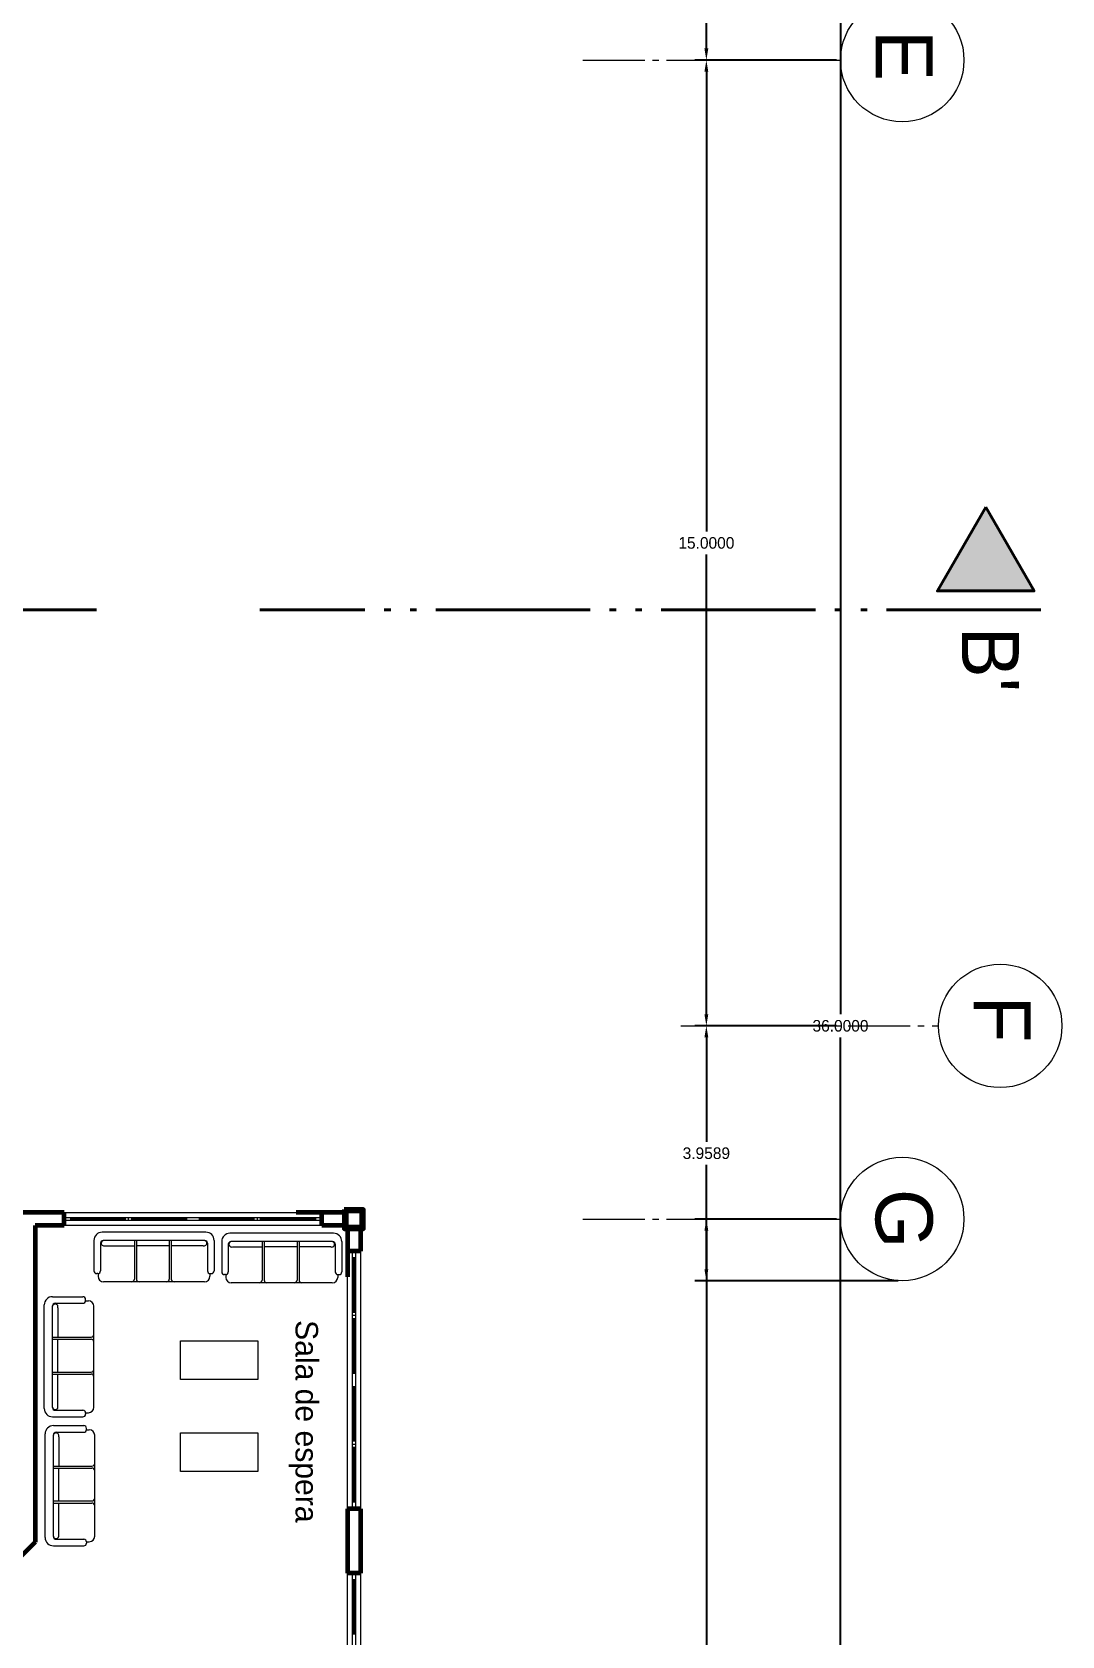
# Model space of a CAD drawing. Header units: metres. Extents: x 78 to 178, y -74 to 157.
# Drawn here: x 142.56 to 158.55, y 10.13 to 35.04 of the extents above; entities that cross this region are included whole.
import ezdxf

# ---------------------------------------------------------------- set-up
doc = ezdxf.new("R2010")
doc.units = ezdxf.units.M
doc.linetypes.add('ACAD_ISO04W100', pattern=[30, 24, -3, 0, -3])
doc.linetypes.add('ACAD_ISO05W100', pattern=[33, 24, -3, 0, -3, 0, -3])
for name, color, linetype, lineweight in [('Acotación', 250, 'Continuous', 9), ('Cortes', 7, 'Continuous', 40), ('envolvente', 164, 'Continuous', 60), ('Estructura', 1, 'Continuous', 60), ('mobiliario', 252, 'Continuous', 9), ('Texto', 250, 'Continuous', 9), ('ventanas', 132, 'Continuous', 9)]:
    doc.layers.add(name, color=color, linetype=linetype, lineweight=lineweight)
doc.dimstyles.get("Standard").update_dxf_attribs({"dimtxt": 0.18, "dimasz": 0.18, "dimexe": 0.18, "dimexo": 0.0625, "dimgap": 0.09, "dimtad": 0, "dimtih": 1, "dimtoh": 1, "dimdec": 4, "dimzin": 0, "dimdsep": 46, "dimtxsty": 'Standard', "dimcen": 0.09, "dimadec": 0, "dimazin": 0, "dimtfac": 1, "dimtdec": 4, "dimtofl": 0, "dimtmove": 0, "dimatfit": 3, "dimfxl": 1, "dimtolj": 1, "dimtzin": 0, "dimarcsym": 0})

# ---------------------------------------------------------------- blocks, each defined once
blk = doc.blocks.new('*D153')
at = {"layer": 'Acotación', "color": 0, "lineweight": -2, "transparency": 16777216}
for p, q in [((155.052, 19.606), (152.851, 19.606)), ((153.031, 19.426), (153.031, 17.807)), ((153.031, 15.827), (153.031, 17.447)), ((156.011, 15.647), (152.851, 15.647))]:
    blk.add_line(p, q, dxfattribs=at)
at = {"layer": 'Acotación', "color": 0, "transparency": 16777216}
for points in [[(153.001, 19.426), (153.061, 19.426), (153.031, 19.606)], [(153.001, 15.827), (153.061, 15.827), (153.031, 15.647)]]:
    blk.add_solid(points, dxfattribs=at)
at = {"layer": 'Defpoints', "color": 0, "transparency": 16777216}
for p in [(155.114, 19.606), (153.031, 15.647), (156.073, 15.647)]:
    blk.add_point(p, dxfattribs=at)
at = {"layer": 'Acotación', "color": 0, "transparency": 16777216, "insert": (153.031, 17.627), "char_height": 0.18, "attachment_point": 5}
blk.add_mtext('\\A1;3.9589', dxfattribs=at)
blk = doc.blocks.new('*D145')
at = {"layer": 'Acotación', "color": 0, "lineweight": -2, "transparency": 16777216}
for p, q in [((155.052, 16.606), (152.851, 16.606)), ((153.031, 16.426), (153.031, 9.286)), ((153.031, 1.786), (153.031, 8.926)), ((155.052, 1.606), (152.851, 1.606))]:
    blk.add_line(p, q, dxfattribs=at)
at = {"layer": 'Acotación', "color": 0, "transparency": 16777216}
for points in [[(153.001, 16.426), (153.061, 16.426), (153.031, 16.606)], [(153.001, 1.786), (153.061, 1.786), (153.031, 1.606)]]:
    blk.add_solid(points, dxfattribs=at)
at = {"layer": 'Defpoints', "color": 0, "transparency": 16777216}
for p in [(155.114, 16.606), (153.031, 1.606), (155.114, 1.606)]:
    blk.add_point(p, dxfattribs=at)
at = {"layer": 'Acotación', "color": 0, "transparency": 16777216, "insert": (153.031, 9.106), "char_height": 0.18, "attachment_point": 5}
blk.add_mtext('\\A1;15.0000', dxfattribs=at)
blk = doc.blocks.new('*D146')
at = {"layer": 'Acotación', "color": 0, "lineweight": -2, "transparency": 16777216}
for p, q in [((155.052, 37.606), (152.851, 37.606)), ((153.031, 37.426), (153.031, 36.286)), ((153.031, 34.786), (153.031, 35.926)), ((155.052, 34.606), (152.851, 34.606))]:
    blk.add_line(p, q, dxfattribs=at)
at = {"layer": 'Acotación', "color": 0, "transparency": 16777216}
for points in [[(153.001, 37.426), (153.061, 37.426), (153.031, 37.606)], [(153.001, 34.786), (153.061, 34.786), (153.031, 34.606)]]:
    blk.add_solid(points, dxfattribs=at)
at = {"layer": 'Defpoints', "color": 0, "transparency": 16777216}
for p in [(155.114, 37.606), (153.031, 34.606), (155.114, 34.606)]:
    blk.add_point(p, dxfattribs=at)
at = {"layer": 'Acotación', "color": 0, "transparency": 16777216, "insert": (153.031, 36.106), "char_height": 0.18, "attachment_point": 5}
blk.add_mtext('\\A1;3.0000', dxfattribs=at)
blk = doc.blocks.new('*D147')
at = {"layer": 'Acotación', "color": 0, "lineweight": -2, "transparency": 16777216}
for p, q in [((155.052, 34.606), (152.851, 34.606)), ((153.031, 34.426), (153.031, 27.286)), ((153.031, 19.786), (153.031, 26.926)), ((155.052, 19.606), (152.851, 19.606))]:
    blk.add_line(p, q, dxfattribs=at)
at = {"layer": 'Acotación', "color": 0, "transparency": 16777216}
for points in [[(153.001, 34.426), (153.061, 34.426), (153.031, 34.606)], [(153.001, 19.786), (153.061, 19.786), (153.031, 19.606)]]:
    blk.add_solid(points, dxfattribs=at)
at = {"layer": 'Defpoints', "color": 0, "transparency": 16777216}
for p in [(155.114, 34.606), (153.031, 19.606), (155.114, 19.606)]:
    blk.add_point(p, dxfattribs=at)
at = {"layer": 'Acotación', "color": 0, "transparency": 16777216, "insert": (153.031, 27.106), "char_height": 0.18, "attachment_point": 5}
blk.add_mtext('\\A1;15.0000', dxfattribs=at)
blk = doc.blocks.new('*D148')
at = {"layer": 'Acotación', "color": 0, "lineweight": -2, "transparency": 16777216}
for p, q in [((155.114, 37.426), (155.114, 19.786)), ((155.177, 37.606), (155.294, 37.606)), ((155.114, 1.786), (155.114, 19.426)), ((155.177, 1.606), (155.294, 1.606))]:
    blk.add_line(p, q, dxfattribs=at)
at = {"layer": 'Acotación', "color": 0, "transparency": 16777216}
for points in [[(155.084, 37.426), (155.144, 37.426), (155.114, 37.606)], [(155.084, 1.786), (155.144, 1.786), (155.114, 1.606)]]:
    blk.add_solid(points, dxfattribs=at)
at = {"layer": 'Defpoints', "color": 0, "transparency": 16777216}
for p in [(155.114, 37.606), (155.114, 1.606), (155.114, 1.606)]:
    blk.add_point(p, dxfattribs=at)
at = {"layer": 'Acotación', "color": 0, "transparency": 16777216, "insert": (155.114, 19.606), "char_height": 0.18, "attachment_point": 5}
blk.add_mtext('\\A1;36.0000', dxfattribs=at)

msp = doc.modelspace()

# ---------------------------------------------------------------- hatches: boundary and pattern name
at = {"layer": 'Cortes'}
h = msp.add_hatch(color=256, dxfattribs=at)
h.dxf.hatch_style = 1
h.paths.add_polyline_path([(157.3708, 27.66157), (156.62057, 26.36212), (158.12104, 26.36212)])

# ---------------------------------------------------------------- linework, layer by layer
at = {"layer": 'Acotación', "linetype": 'ACAD_ISO04W100', "ltscale": 0.04}
for p, q in [((151.1142, 34.60601), (155.1142, 34.60601)), ((152.63574, 19.60601), (156.63574, 19.60601)), ((151.1142, 16.60601), (155.1142, 16.60601))]:
    msp.add_line(p, q, dxfattribs=at)
at = {"layer": 'Acotación'}
for centre in [(156.07313, 34.60601), (157.59467, 19.60601), (156.07313, 16.60601)]:
    msp.add_circle(centre, 0.95893, dxfattribs=at)
at = {"layer": 'Cortes', "linetype": 'ACAD_ISO05W100', "ltscale": 0.1}
for p, q in [((143.55977, 26.06846), (91.61261, 26.06846)), ((158.22854, 26.06846), (146.0951, 26.06846))]:
    msp.add_line(p, q, dxfattribs=at)
at = {"layer": 'Cortes'}
msp.add_lwpolyline([(157.3708, 27.66157), (156.62057, 26.36212), (158.12104, 26.36212)], close=True, dxfattribs=at)
at = {"layer": 'envolvente'}
for p, q in [((143.05784, 16.70601), (142.05784, 16.70601)), ((143.05784, 16.50601), (143.05784, 16.70601)), ((147.40784, 16.70601), (146.65784, 16.70601)), ((147.40784, 16.70601), (147.05784, 16.70601)), ((147.05784, 16.50601), (147.05784, 16.70601)), ((143.05784, 16.50601), (142.60784, 16.50601)), ((142.60784, 16.50601), (142.60784, 11.5853)), ((147.40784, 16.50601), (147.05784, 16.50601)), ((147.45784, 16.45601), (147.45784, 16.10601)), ((147.45784, 16.45601), (147.45784, 15.70601)), ((147.65784, 16.45601), (147.65784, 16.10601)), ((147.65784, 16.10601), (147.45784, 16.10601)), ((147.65784, 12.10601), (147.45784, 12.10601)), ((147.45784, 12.10601), (147.45784, 11.10601)), ((147.65784, 12.10601), (147.65784, 11.10601)), ((142.60784, 11.5853), (141.57855, 10.55601)), ((147.65784, 11.10601), (147.45784, 11.10601))]:
    msp.add_line(p, q, dxfattribs=at)
at = {"layer": 'envolvente', "lineweight": 9}
for p, q in [((143.05784, 16.70601), (147.05784, 16.70601)), ((147.05784, 16.50601), (143.05784, 16.50601)), ((147.45784, 12.10601), (147.45784, 16.10601)), ((147.65784, 16.10601), (147.65784, 12.10601)), ((147.45784, 7.10601), (147.45784, 11.10601)), ((147.65784, 11.10601), (147.65784, 7.10601))]:
    msp.add_line(p, q, dxfattribs=at)
at = {"layer": 'Estructura'}
for points in [[(147.40784, 16.75601), (147.40784, 16.45601), (147.70784, 16.45601), (147.70784, 16.75601)], [(147.43784, 16.72601), (147.43784, 16.48601), (147.67784, 16.48601), (147.67784, 16.72601)]]:
    msp.add_lwpolyline(points, close=True, dxfattribs=at)
at = {"layer": 'mobiliario'}
for p, q in [((143.51885, 16.27323), (143.51885, 15.80135)), ((143.62085, 16.23073), (143.62085, 15.80135)), ((145.25752, 16.40073), (143.64635, 16.40073)), ((145.24052, 16.27323), (143.66335, 16.27323)), ((144.14691, 16.27323), (144.14691, 15.67385)), ((144.1782, 16.27323), (144.1782, 15.67385)), ((144.68901, 16.27323), (144.68901, 15.67385)), ((144.7203, 16.27323), (144.7203, 15.67385)), ((145.28302, 16.23073), (145.28302, 15.80135)), ((145.38502, 16.27323), (145.38502, 15.80135)), ((145.50282, 16.2564), (145.50282, 15.78452)), ((145.60482, 16.2139), (145.60482, 15.78452)), ((147.24149, 16.3839), (145.63032, 16.3839)), ((147.22449, 16.2564), (145.64732, 16.2564)), ((146.13088, 16.2564), (146.13088, 15.65702)), ((146.16217, 16.2564), (146.16217, 15.65702)), ((146.67298, 16.2564), (146.67298, 15.65702)), ((146.70427, 16.2564), (146.70427, 15.65702)), ((147.26699, 16.2139), (147.26699, 15.78452)), ((147.36899, 16.2564), (147.36899, 15.78452)), ((143.69003, 16.19058), (144.14691, 16.19058)), ((144.68901, 16.19058), (144.1782, 16.19058)), ((145.21384, 16.19058), (144.7203, 16.19058)), ((145.674, 16.17376), (146.13088, 16.17376)), ((146.67298, 16.17376), (146.16217, 16.17376)), ((147.19781, 16.17376), (146.70427, 16.17376)), ((143.57835, 15.75885), (143.56135, 15.75885)), ((143.5826, 15.75885), (143.5826, 15.71635)), ((145.32127, 15.75885), (145.32127, 15.71635)), ((145.32552, 15.75885), (145.34252, 15.75885)), ((145.56232, 15.74202), (145.54532, 15.74202)), ((145.56657, 15.74202), (145.56657, 15.69952)), ((147.30524, 15.74202), (147.30524, 15.69952)), ((147.30949, 15.74202), (147.32649, 15.74202)), ((145.23627, 15.63135), (143.6676, 15.63135)), ((147.22024, 15.61452), (145.65157, 15.61452)), ((142.74743, 13.66129), (142.74743, 15.27247)), ((142.87493, 15.39997), (143.34681, 15.39997)), ((142.87493, 13.67829), (142.87493, 15.25547)), ((142.91743, 15.29797), (143.34681, 15.29797)), ((142.95757, 15.22878), (142.95757, 14.77191)), ((143.38931, 15.34047), (143.38931, 15.35747)), ((143.38931, 15.33622), (143.43181, 15.33622)), ((143.51681, 13.68254), (143.51681, 15.25122)), ((142.87493, 14.77191), (143.47431, 14.77191)), ((142.87493, 14.74061), (143.47431, 14.74061)), ((142.95757, 14.22981), (142.95757, 14.74061)), ((142.87493, 14.22981), (143.47431, 14.22981)), ((142.87493, 14.19851), (143.47431, 14.19851)), ((142.95757, 13.70498), (142.95757, 14.19851)), ((142.87493, 13.53379), (143.34681, 13.53379)), ((142.91743, 13.63579), (143.34681, 13.63579)), ((143.38931, 13.59754), (143.43181, 13.59754)), ((143.38931, 13.59329), (143.38931, 13.57629)), ((142.76082, 11.65812), (142.76082, 13.26929)), ((142.88832, 13.39679), (143.3602, 13.39679)), ((142.88832, 11.67512), (142.88832, 13.25229)), ((142.93082, 13.29479), (143.3602, 13.29479)), ((142.97096, 13.22561), (142.97096, 12.76873)), ((143.4027, 13.33729), (143.4027, 13.35429)), ((143.4027, 13.33304), (143.4452, 13.33304)), ((143.5302, 11.67937), (143.5302, 13.24804)), ((142.88832, 12.76873), (143.4877, 12.76873)), ((142.88832, 12.73744), (143.4877, 12.73744)), ((142.97096, 12.22663), (142.97096, 12.73744)), ((142.88832, 12.22663), (143.4877, 12.22663)), ((142.88832, 12.19533), (143.4877, 12.19533)), ((142.97096, 11.7018), (142.97096, 12.19533)), ((142.88832, 11.53062), (143.3602, 11.53062)), ((142.93082, 11.63262), (143.3602, 11.63262)), ((143.4027, 11.59437), (143.4452, 11.59437)), ((143.4027, 11.59012), (143.4027, 11.57312))]:
    msp.add_line(p, q, dxfattribs=at)
for points in [[(146.06275, 14.11522), (144.86275, 14.11522), (144.86275, 14.71522), (146.06275, 14.71522)], [(146.06275, 12.683), (144.86275, 12.683), (144.86275, 13.283), (146.06275, 13.283)]]:
    msp.add_lwpolyline(points, close=True, dxfattribs=at)
for centre, radius, start, end in [((143.64635, 16.27323), 0.1275, 90, 180), ((143.66335, 16.23073), 0.0425, 90, 180), ((143.67503, 16.23082), 0.04294, 99.066889, 290.447835), ((145.22884, 16.23082), 0.04294, 249.552165, 80.933111), ((145.24052, 16.23073), 0.0425, 0, 90), ((145.25752, 16.27323), 0.1275, 0, 90), ((145.63032, 16.2564), 0.1275, 90, 180), ((145.64732, 16.2139), 0.0425, 90, 180), ((145.659, 16.21399), 0.04294, 99.066889, 290.447835), ((147.21281, 16.21399), 0.04294, 249.552165, 80.933111), ((147.22449, 16.2139), 0.0425, 0, 90), ((147.24149, 16.2564), 0.1275, 0, 90), ((143.56135, 15.80135), 0.0425, 180, 270), ((143.57835, 15.80135), 0.0425, 270, 0), ((143.6676, 15.71635), 0.085, 180, 270), ((145.23627, 15.71635), 0.085, 270, 0), ((145.32552, 15.80135), 0.0425, 180, 270), ((145.34252, 15.80135), 0.0425, 270, 0), ((145.54532, 15.78452), 0.0425, 180, 270), ((145.56232, 15.78452), 0.0425, 270, 0), ((145.65157, 15.69952), 0.085, 180, 270), ((147.22024, 15.69952), 0.085, 270, 0), ((147.30949, 15.78452), 0.0425, 180, 270), ((147.32649, 15.78452), 0.0425, 270, 0), ((144.10441, 15.67385), 0.0425, 270, 0), ((144.2207, 15.67385), 0.0425, 180, 270), ((144.64651, 15.67385), 0.0425, 270, 0), ((144.7628, 15.67385), 0.0425, 180, 270), ((146.08838, 15.65702), 0.0425, 270, 0), ((146.20467, 15.65702), 0.0425, 180, 270), ((146.63048, 15.65702), 0.0425, 270, 0), ((146.74677, 15.65702), 0.0425, 180, 270), ((142.87493, 15.27247), 0.1275, 90, 180), ((142.91743, 15.25547), 0.0425, 90, 180), ((142.91733, 15.24379), 0.04294, 339.552165, 170.933111), ((143.34681, 15.35747), 0.0425, 0, 90), ((143.34681, 15.34047), 0.0425, 270, 0), ((143.43181, 15.25122), 0.085, 0, 90), ((143.47431, 14.81441), 0.0425, 270, 0), ((143.47431, 14.69811), 0.0425, 0, 90), ((143.47431, 14.27231), 0.0425, 270, 0), ((143.47431, 14.15601), 0.0425, 0, 90), ((142.91733, 13.68997), 0.04294, 189.066889, 20.447835), ((142.87493, 13.66129), 0.1275, 180, 270), ((142.91743, 13.67829), 0.0425, 180, 270), ((143.34681, 13.59329), 0.0425, 0, 90), ((143.34681, 13.57629), 0.0425, 270, 0), ((143.43181, 13.68254), 0.085, 270, 0), ((142.88832, 13.26929), 0.1275, 90, 180), ((142.93082, 13.25229), 0.0425, 90, 180), ((142.93072, 13.24061), 0.04294, 339.552165, 170.933111), ((143.3602, 13.35429), 0.0425, 0, 90), ((143.3602, 13.33729), 0.0425, 270, 0), ((143.4452, 13.24804), 0.085, 0, 90), ((143.4877, 12.81123), 0.0425, 270, 0), ((143.4877, 12.69494), 0.0425, 0, 90), ((143.4877, 12.26913), 0.0425, 270, 0), ((143.4877, 12.15283), 0.0425, 0, 90), ((142.88832, 11.65812), 0.1275, 180, 270), ((142.93072, 11.6868), 0.04294, 189.066889, 20.447835), ((142.93082, 11.67512), 0.0425, 180, 270), ((143.3602, 11.59012), 0.0425, 0, 90), ((143.3602, 11.57312), 0.0425, 270, 0), ((143.4452, 11.67937), 0.085, 270, 0)]:
    msp.add_arc(centre, radius, start, end, dxfattribs=at)
at = {"layer": 'ventanas'}
for p, q in [((143.05784, 16.63101), (145.05784, 16.63101)), ((145.05784, 16.58101), (143.05784, 16.58101)), ((143.15784, 16.58101), (143.15784, 16.63101)), ((143.15784, 16.61601), (144.00784, 16.61601)), ((143.15784, 16.59601), (144.00784, 16.59601)), ((144.00784, 16.58101), (144.00784, 16.63101)), ((144.05784, 16.58101), (144.05784, 16.63101)), ((144.10784, 16.58101), (144.10784, 16.63101)), ((144.10784, 16.61601), (144.95784, 16.61601)), ((144.10784, 16.59601), (144.95784, 16.59601)), ((144.95784, 16.63101), (144.95784, 16.58101)), ((145.05784, 16.63101), (147.05784, 16.63101)), ((147.05784, 16.58101), (145.05784, 16.58101)), ((145.15784, 16.58101), (145.15784, 16.63101)), ((145.15784, 16.61601), (146.00784, 16.61601)), ((145.15784, 16.59601), (146.00784, 16.59601)), ((146.00784, 16.58101), (146.00784, 16.63101)), ((146.05784, 16.58101), (146.05784, 16.63101)), ((146.10784, 16.58101), (146.10784, 16.63101)), ((146.10784, 16.61601), (146.95784, 16.61601)), ((146.10784, 16.59601), (146.95784, 16.59601)), ((146.95784, 16.63101), (146.95784, 16.58101)), ((147.53284, 14.10601), (147.53284, 16.10601)), ((147.53284, 16.00601), (147.58284, 16.00601)), ((147.54784, 15.15601), (147.54784, 16.00601)), ((147.56784, 15.15601), (147.56784, 16.00601)), ((147.58284, 16.10601), (147.58284, 14.10601)), ((147.58284, 15.15601), (147.53284, 15.15601)), ((147.58284, 15.10601), (147.53284, 15.10601)), ((147.58284, 15.05601), (147.53284, 15.05601)), ((147.54784, 14.20601), (147.54784, 15.05601)), ((147.56784, 14.20601), (147.56784, 15.05601)), ((147.58284, 14.20601), (147.53284, 14.20601)), ((147.53284, 12.10601), (147.53284, 14.10601)), ((147.53284, 14.00601), (147.58284, 14.00601)), ((147.54784, 13.15601), (147.54784, 14.00601)), ((147.56784, 13.15601), (147.56784, 14.00601)), ((147.58284, 14.10601), (147.58284, 12.10601)), ((147.58284, 13.15601), (147.53284, 13.15601)), ((147.58284, 13.10601), (147.53284, 13.10601)), ((147.58284, 13.05601), (147.53284, 13.05601)), ((147.54784, 12.20601), (147.54784, 13.05601)), ((147.56784, 12.20601), (147.56784, 13.05601)), ((147.58284, 12.20601), (147.53284, 12.20601)), ((147.53284, 9.10601), (147.53284, 11.10601)), ((147.53284, 11.00601), (147.58284, 11.00601)), ((147.54784, 10.15601), (147.54784, 11.00601)), ((147.56784, 10.15601), (147.56784, 11.00601)), ((147.58284, 11.10601), (147.58284, 9.10601)), ((147.58284, 10.15601), (147.53284, 10.15601))]:
    msp.add_line(p, q, dxfattribs=at)

# ---------------------------------------------------------------- texts
at = {"layer": 'Acotación', "attachment_point": 1, "rotation": 270}
for s, width, insert, char_height in [('E', 0.6267063, (156.54549, 35.0732), 0.8858), ("B'", 0.6267063, (157.88613, 25.80495), 0.885803), ('F', 0.8858034, (158.06703, 20.0732), 0.8858), ('G', 0.6267063, (156.54549, 17.0732), 0.8858)]:
    msp.add_mtext_dynamic_manual_height_columns(s, width=width, gutter_width=4.42902, heights=[0], dxfattribs=dict(at, insert=insert, char_height=char_height))
at = {"layer": 'Texto', "insert": (146.99926, 15.03624), "char_height": 0.3495215, "width": 4.1258443, "attachment_point": 1, "rotation": 270}
msp.add_mtext('Sala de espera', dxfattribs=at)

# ---------------------------------------------------------------- dimensions: what is measured, and where the dimension line sits
at = {"layer": 'Acotación'}
for base, p1, p2, picture, middle in [((153.03099, 34.60601), (155.1142, 37.60601), (155.1142, 34.60601), '*D146', (153.03099, 36.10601)), ((155.1142, 1.60601), (155.1142, 37.60601), (155.1142, 1.60601), '*D148', (155.1142, 19.60601)), ((153.03099, 19.60601), (155.1142, 34.60601), (155.1142, 19.60601), '*D147', (153.03099, 27.10601)), ((153.03099, 15.64708), (155.1142, 19.60601), (156.07313, 15.64708), '*D153', (153.03099, 17.62654)), ((153.03099, 1.60601), (155.1142, 16.60601), (155.1142, 1.60601), '*D145', (153.03099, 9.10601))]:
    dim = msp.add_linear_dim(base=base, p1=p1, p2=p2, angle=270, dimstyle='Standard', dxfattribs=at)
    dim.commit()
    dim.dimension.update_dxf_attribs({"geometry": picture, "text_midpoint": middle})

doc.saveas('drawing.dxf')
